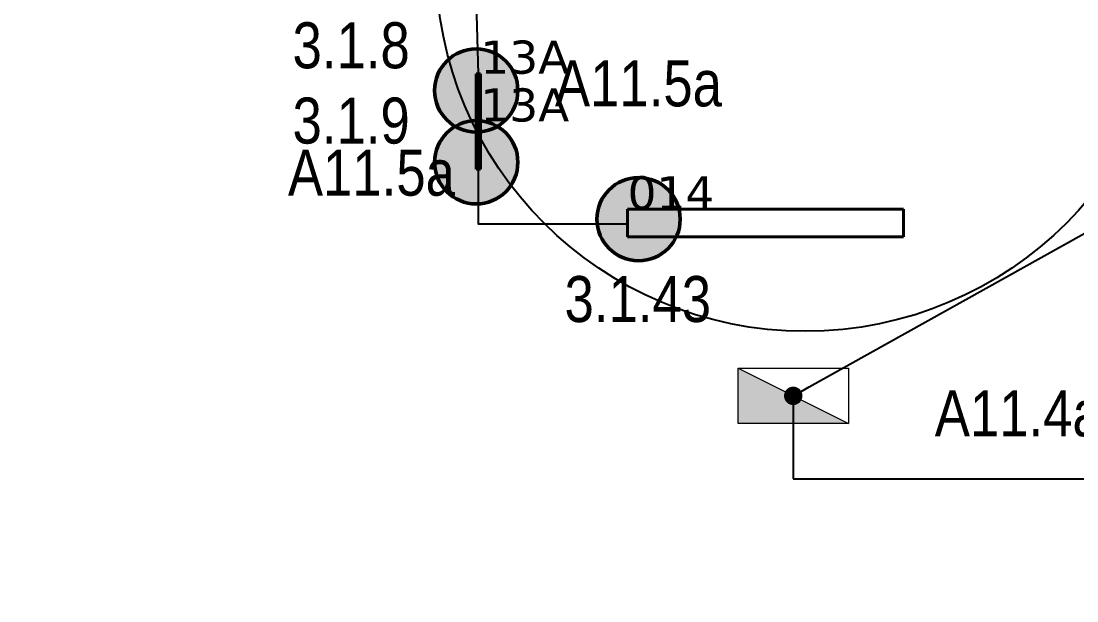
# Model space of a CAD drawing. Header units: millimetres. Extents: x -243740 to 150609, y -473655 to -165121.
# Drawn here: x -228173 to -222435, y -378852 to -375699 of the extents above; entities that cross this region are included whole.
import ezdxf
from ezdxf import colors
from ezdxf.entities.mleader import LeaderData, LeaderLine
from ezdxf.enums import TextEntityAlignment as Align
from ezdxf.math import Vec2, Vec3

# ---------------------------------------------------------------- set-up
doc = ezdxf.new("R2010")
doc.units = ezdxf.units.MM
for name, color, linetype, lineweight in [('0_Авт.', 255, 'Continuous', 5), ('_освещение_dali', 3, 'Continuous', 50), ('DLX_FL2_LUM 40', 5, 'Continuous', 40), ('Аварийное_овещение', 1, 'Continuous', 30)]:
    doc.layers.add(name, color=color, linetype=linetype, lineweight=lineweight)
doc.layers.add('_HMI', color=6, linetype='Continuous')
doc.layers.add('_Гр.ЩД-1А.5.9.I2.1', color=6, linetype='Continuous')
doc.layers.add('DLX_FL2_LUM 10', color=7, linetype='Continuous', lineweight=40, true_color=0xfb1804)
doc.styles.add('Arial Narrow_6', font='ARIALN.TTF', dxfattribs={"height": 193.245432})
doc.styles.get("Standard").update_dxf_attribs({"font": 'ARIALN.TTF'})
doc.styles.add('TableTextStyle', font='')
doc.styles.get('TableTextStyle').set_extended_font_data('VERDANA.TTF')
doc.linetypes.add('Truba', pattern='A,3e-05,[4,MSH_7,S=1,R=0,X=0,Y=0],-3.022072', length=3.022102)

# ---------------------------------------------------------------- blocks, each defined once
blk = doc.blocks.new('A$C453ecf4b')
at = {"layer": 'Аварийное_овещение', "lineweight": 40, "style": 'Arial Narrow_6'}
for s, p in [('А11.5а', (9368.3, 21274.2)), ('А11.4а', (11432.5, 19480.4))]:
    blk.add_text(s, height=250, dxfattribs=at).set_placement(p)
blk = doc.blocks.new('*U277')
h = blk.add_hatch(color=0)
h.dxf.hatch_style = 1
h.paths.add_polyline_path([(150, 300), (-150, 300), (-150, -300)])
at = {"color": 0}
blk.add_line((150, 300), (-150, -300), dxfattribs=at)
blk.add_lwpolyline([(150, 300), (150, -300), (-150, -300), (-150, 300)], close=True, dxfattribs=at)
blk = doc.blocks.new('_Dot')
at = {"color": 0, "linetype": 'ByBlock', "lineweight": -2}
blk.add_line((-0.5, 0), (-1, 0), dxfattribs=at)
at = {"color": 0, "linetype": 'ByBlock', "const_width": 0.5}
blk.add_lwpolyline([(-0.25, 0, 1), (0.25, 0, 1)], format="xyb", close=True, dxfattribs=at)
blk = doc.blocks.new('dgdg')
at = {"layer": 'DLX_FL2_LUM 10'}
for points in [[(8940.5, 21191.9, 0), (8940.5, 21451.9, 0)], [(8940.5, 21451.9, 0), (8940.5, 21451.9, 0)], [(8940.5, 21451.9, 0), (8940.5, 21191.9, 0)], [(8940.5, 21451.9, 0), (8963, 21451.9, 0)], [(8963, 21451.9, 0), (8940.5, 21451.9, 0)], [(8940.5, 21451.9, 0), (8940.5, 21451.9, 0)], [(8940.5, 21451.9, 0), (8940.5, 21191.9, 0)], [(8963, 21451.9, 0), (8940.5, 21451.9, 0)], [(8940.5, 21191.9, 0), (8940.5, 21451.9, 0)], [(8940.5, 21451.9, 0), (8963, 21451.9, 0)], [(8963, 21451.9, 0), (8963, 21191.9, 0)], [(8963, 21191.9, 0), (8963, 21451.9, 0)], [(8963, 21451.9, 0), (8963, 21451.9, 0)], [(8963, 21451.9, 0), (8963, 21451.9, 0)], [(8963, 21191.9, 0), (8963, 21451.9, 0)], [(8963, 21451.9, 0), (8963, 21191.9, 0)], [(8963, 21191.9, 0), (8940.5, 21191.9, 0)], [(8940.5, 21191.9, 0), (8940.5, 21191.9, 0)], [(8940.5, 21191.9, 0), (8963, 21191.9, 0)], [(8940.5, 21191.9, 0), (8940.5, 21191.9, 0)], [(8940.5, 21191.9, 0), (8963, 21191.9, 0)], [(8963, 21191.9, 0), (8940.5, 21191.9, 0)], [(8940.5, 20931.9, 0), (8940.5, 21191.9, 0)], [(8940.5, 21191.9, 0), (8940.5, 21191.9, 0)], [(8940.5, 21191.9, 0), (8940.5, 20931.9, 0)], [(8940.5, 21191.9, 0), (8963, 21191.9, 0)], [(8963, 21191.9, 0), (8940.5, 21191.9, 0)], [(8940.5, 21191.9, 0), (8940.5, 21191.9, 0)], [(8940.5, 21191.9, 0), (8940.5, 20931.9, 0)], [(8963, 21191.9, 0), (8940.5, 21191.9, 0)], [(8940.5, 20931.9, 0), (8940.5, 21191.9, 0)], [(8940.5, 21191.9, 0), (8963, 21191.9, 0)], [(8963, 21191.9, 0), (8963, 21191.9, 0)], [(8963, 21191.9, 0), (8963, 21191.9, 0)], [(8963, 21191.9, 0), (8963, 20931.9, 0)], [(8963, 20931.9, 0), (8963, 21191.9, 0)], [(8963, 21191.9, 0), (8963, 21191.9, 0)], [(8963, 21191.9, 0), (8963, 21191.9, 0)], [(8963, 20931.9, 0), (8963, 21191.9, 0)], [(8963, 21191.9, 0), (8963, 20931.9, 0)], [(8963, 20931.9, 0), (8940.5, 20931.9, 0)], [(8940.5, 20931.9, 0), (8940.5, 20931.9, 0)], [(8940.5, 20931.9, 0), (8963, 20931.9, 0)], [(8940.5, 20931.9, 0), (8940.5, 20931.9, 0)], [(8940.5, 20931.9, 0), (8963, 20931.9, 0)], [(8963, 20931.9, 0), (8940.5, 20931.9, 0)], [(8963, 20931.9, 0), (8963, 20931.9, 0)], [(8963, 20931.9, 0), (8963, 20931.9, 0)]]:
    blk.add_polyline3d(points, dxfattribs=at)
at = {"layer": 'DLX_FL2_LUM 40'}
for points in [[(9763, 20564.5, 0), (9763, 20714.4, 0)], [(9763, 20714.4, 0), (9763, 20714.4, 0)], [(9763, 20714.4, 0), (9763, 20564.5, 0)], [(9763, 20714.4, 0), (11263, 20714.4, 0)], [(11263, 20714.4, 0), (9763, 20714.4, 0)], [(9763, 20714.4, 0), (9763, 20714.4, 0)], [(11263, 20714.4, 0), (9763, 20714.4, 0)], [(9763, 20714.4, 0), (9763, 20564.5, 0)], [(9763, 20564.5, 0), (9763, 20714.4, 0)], [(9763, 20714.4, 0), (11263, 20714.4, 0)], [(11263, 20714.4, 0), (11263, 20714.4, 0)], [(11263, 20714.4, 0), (11263, 20564.5, 0)], [(11263, 20564.5, 0), (11263, 20714.4, 0)], [(11263, 20714.4, 0), (11263, 20714.4, 0)], [(11263, 20564.5, 0), (11263, 20714.4, 0)], [(11263, 20714.4, 0), (11263, 20564.5, 0)], [(11263, 20564.5, 0), (9763, 20564.5, 0)], [(9763, 20564.5, 0), (9763, 20564.5, 0)], [(9763, 20564.5, 0), (11263, 20564.5, 0)], [(9763, 20564.5, 0), (9763, 20564.5, 0)], [(9763, 20564.5, 0), (11263, 20564.5, 0)], [(11263, 20564.5, 0), (9763, 20564.5, 0)], [(11263, 20564.5, 0), (11263, 20564.5, 0)], [(11263, 20564.5, 0), (11263, 20564.5, 0)]]:
    blk.add_polyline3d(points, dxfattribs=at)
at = {"layer": 'Аварийное_овещение', "lineweight": 40, "style": 'Arial Narrow_6'}
blk.add_text('А11.5а', height=250, dxfattribs=at).set_placement((7917.1, 20788.5))
blk = doc.blocks.new('A$Cab2378fa')
at = {"lineweight": 25, "true_color": 0xfff5f5}
h = blk.add_hatch(color=7, dxfattribs=at)
h.dxf.hatch_style = 1
h.paths.add_polyline_path([(0, 0), (-141.6, -170.3, 0.174923), (3, -222.4, 0.197808), (162.3, -156.8)])
h.paths.add_polyline_path([(-163.2, 157.6), (0, 0), (147.8, 177.8, 0.175398), (3, 230.2, 0.209014)])
at = {"lineweight": 25}
h = blk.add_hatch(color=0, dxfattribs=at)
h.paths.add_polyline_path([(162.3, -156.8, 0.442338), (147.8, 177.8), (0, 0)])
h.paths.add_polyline_path([(-141.6, -170.3), (0, 0), (-163.2, 157.6, 0.430096)])
blk.add_circle((3, 3.9), 226.3)

msp = doc.modelspace()

# ---------------------------------------------------------------- linework, layer by layer
at = {"layer": '_HMI', "ltscale": 100}
msp.add_lwpolyline([(-223976.7, -377737.2), (-223976.7, -378188.3), (-211259.5, -378188.3), (-211238.1, -386658.7), (-150051.6, -386658.7), (-150051.6, -393664.8)], dxfattribs=at)
at = {"layer": '_Гр.ЩД-1А.5.9.I2.1', "ltscale": 100}
msp.add_lwpolyline([(-222359.5, -374340.3), (-222439.5, -374440.2), (-222959.5, -374440.2), (-223541.3, -373811.8), (-223939.5, -374340.3), (-224459.5, -374340.3), (-224839.5, -374440.2), (-225359.5, -374440.2), (-225439.5, -374340.3), (-225959.5, -374340.3), (-226824.1, -373762.3), (-226944, -374340.3), (-227464, -374340.3), (-225699.5, -375080.3), (-225699.5, -375600.3), (-225688.3, -375985.3), (-225688.3, -376505.3), (-225688.3, -376800.9), (-224877, -376800.9)], dxfattribs=at)
at = {"layer": 'Defpoints', "color": 3, "ltscale": 100}
msp.add_circle((-223911.8, -375378.8), 2007.2, dxfattribs=at)

# ---------------------------------------------------------------- block references
at = {"layer": '0_Авт.', "color": 1, "rotation": 89.99999999999999}
msp.add_blockref('*U277', (-223976.7, -377737.2), dxfattribs=at)
at = {"layer": '_освещение_dali', "ltscale": 100}
msp.add_blockref('A$C453ecf4b', (-234640, -397437.2), dxfattribs=at)
at = {"layer": '_освещение_dali', "color": 1, "ltscale": 100}
for p in [(-225702.5, -376080.6), (-225702.5, -376470.9)]:
    msp.add_blockref('A$Cab2378fa', p, dxfattribs=at)
at = {"layer": '_освещение_dali', "color": 5, "ltscale": 100}
msp.add_blockref('A$Cab2378fa', (-224820.3, -376780.2), dxfattribs=at)
at = {"layer": 'Defpoints', "linetype": 'Truba'}
msp.add_blockref('dgdg', (-234640, -397437.2), dxfattribs=at)

# ---------------------------------------------------------------- texts
at = {"layer": '_Гр.ЩД-1А.5.9.I2.1', "ltscale": 100}
for s, p in [('3.1.8', (-226379.3, -376030.8)), ('3.1.9', (-226379.3, -376440.2)), ('3.1.43', (-224821.5, -377410.7))]:
    msp.add_text(s, height=250, dxfattribs=at).set_placement(p, align=Align.BOTTOM_CENTER)
at = {"layer": '_освещение_dali', "color": 61, "true_color": 0xd4e480, "style": 'TableTextStyle'}
for s, p in [('13А', (-225677, -375985.2)), ('13А', (-225677, -376245.2)), ('014', (-224877, -376722.7))]:
    msp.add_text(s, height=180, dxfattribs=at).set_placement(p)

# ---------------------------------------------------------------- leaders
at = {"layer": '0_Авт.', "color": 1}
ml = msp.add_multileader_mtext('Standard', dxfattribs=at)
ml.set_content('1А.12.2.9-HMI', color=1)
ml.set_leader_properties()
ml.set_arrow_properties(name='DOT')
ml.build(insert=Vec2(0, 0))
ml.multileader.update_dxf_attribs({"has_dogleg": 0, "text_left_attachment_type": 6, "text_right_attachment_type": 6, "arrow_head_size": 100})
ctx = ml.context
ctx.base_point, ctx.char_height, ctx.arrow_head_size, ctx.landing_gap_size, ctx.plane_origin = Vec3(-222010.8, -376640.1), 250, 100, 200, Vec3(-144586, -249888.7)
ctx.left_attachment, ctx.right_attachment = 6, 6
notes = []
notes.append((ctx, [(0, (1, 1, 0), (-222018.8, -376640.1), (1, 0), 8, [(1, [(-223976.7, -377737.2)], 0, [])])]))
ctx.mtext.insert, ctx.mtext.width, ctx.mtext.flow_direction = Vec3(-221810.8, -376340.1), 1553.83, 5
for ctx, leaders in notes:
    for number, flags, end, landing, length, lines in leaders:
        leader = LeaderData()
        leader.index, (leader.has_last_leader_line, leader.has_dogleg_vector, leader.attachment_direction) = number, flags
        leader.last_leader_point, leader.dogleg_vector, leader.dogleg_length = Vec3(end), Vec3(landing), length
        for number, points, colour, breaks in lines:
            line = LeaderLine()
            line.index, line.vertices, line.color, line.breaks = number, Vec3.list(points), colors.encode_raw_color(colour), breaks
            leader.lines.append(line)
        ctx.leaders.append(leader)

doc.saveas('drawing.dxf')
